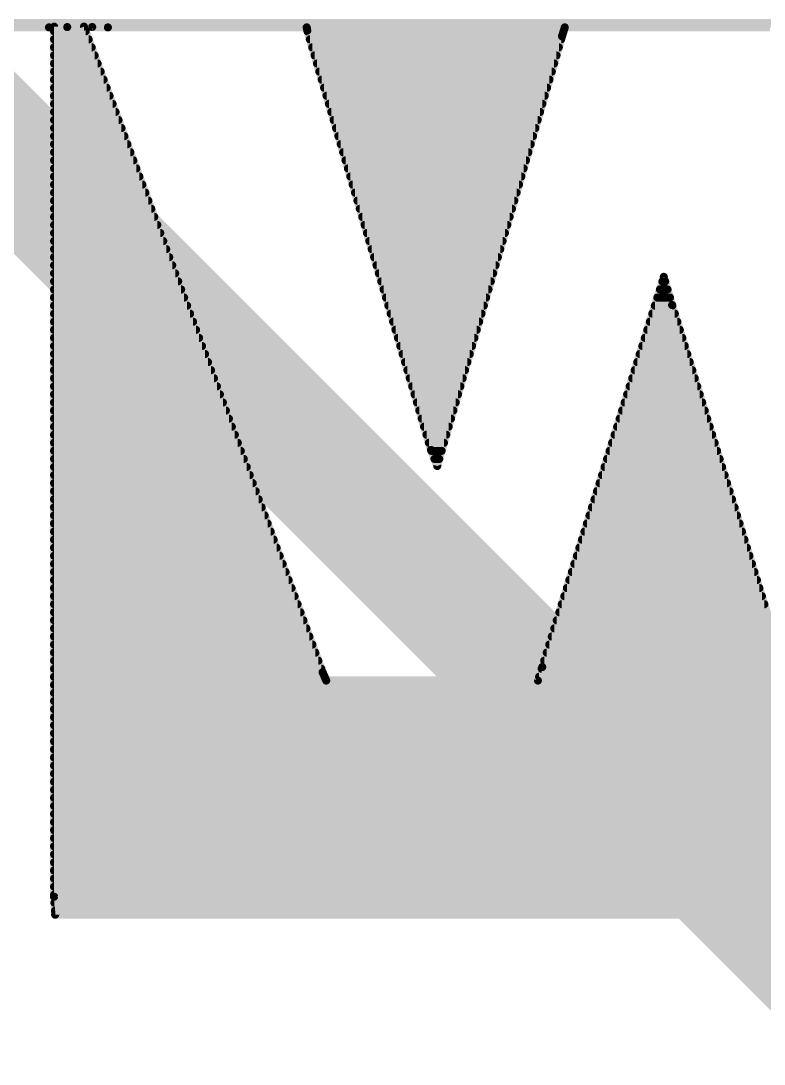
# Model space of a CAD drawing. Extents: x -33 to 74, y -22 to 37.
# Drawn here: x 20.296 to 21.466, y 16.65 to 18.292 of the extents above; entities that cross this region are included whole.
import ezdxf

# ---------------------------------------------------------------- set-up
doc = ezdxf.new("R2010")
doc.units = 0
doc.layers.add('1', color=12, linetype='CONTINUOUS')
doc.layers.add('21', color=41, linetype='CONTINUOUS')

msp = doc.modelspace()

# ---------------------------------------------------------------- linework, layer by layer
at = {"layer": '1', "const_width": 0.2032}
msp.add_lwpolyline([(19.304, 19.05), (21.844, 16.51)], dxfattribs=at)
at = {"layer": '21', "const_width": 0.0127}
for points in [[(19.7551, 18.288), (23.5589, 18.288)], [(20.0103, 18.2814), (20.3401, 18.2814)], [(20.3401, 18.2814), (20.3689, 18.2819)], [(20.3952, 18.2825), (20.3482, 18.2825)], [(20.3482, 18.2825), (20.3482, 16.9133)], [(20.3482, 18.2753), (20.3979, 18.2753)], [(20.3689, 18.2819), (20.4082, 18.2819)], [(20.7709, 17.2666), (20.3952, 18.2825)], [(20.4082, 18.2819), (20.4329, 18.2814)], [(20.4329, 18.2814), (20.7459, 18.2814)], [(20.7459, 18.2814), (20.7468, 18.2763)], [(20.7468, 18.2763), (20.9415, 17.6164)], [(20.7471, 18.2753), (21.1502, 18.2753)], [(21.1478, 18.2673), (21.1521, 18.2813)], [(21.1521, 18.2813), (21.4751, 18.2813)], [(20.3482, 18.2626), (20.4026, 18.2626)], [(20.7508, 18.2626), (21.1465, 18.2626)], [(20.9513, 17.5911), (21.1478, 18.2673)], [(20.3482, 18.2499), (20.4073, 18.2499)], [(20.3482, 18.2372), (20.412, 18.2372)], [(20.7546, 18.2499), (21.1428, 18.2499)], [(20.7583, 18.2372), (21.1391, 18.2372)], [(20.3482, 18.2245), (20.4167, 18.2245)], [(20.7621, 18.2245), (21.1354, 18.2245)], [(20.3482, 18.2118), (20.4214, 18.2118)], [(20.7658, 18.2118), (21.1317, 18.2118)], [(20.3482, 18.1991), (20.4261, 18.1991)], [(20.3482, 18.1864), (20.4308, 18.1864)], [(20.7696, 18.1991), (21.128, 18.1991)], [(20.7733, 18.1864), (21.1243, 18.1864)], [(20.3482, 18.1737), (20.4355, 18.1737)], [(20.7771, 18.1737), (21.1206, 18.1737)], [(20.3482, 18.161), (20.4402, 18.161)], [(20.7808, 18.161), (21.1169, 18.161)], [(20.3482, 18.1483), (20.4449, 18.1483)], [(20.7846, 18.1483), (21.1132, 18.1483)], [(20.3482, 18.1356), (20.4496, 18.1356)], [(20.3482, 18.1229), (20.4543, 18.1229)], [(20.7883, 18.1356), (21.1095, 18.1356)], [(20.792, 18.1229), (21.1059, 18.1229)], [(20.3482, 18.1102), (20.4589, 18.1102)], [(20.7958, 18.1102), (21.1022, 18.1102)], [(20.3482, 18.0975), (20.4636, 18.0975)], [(20.7995, 18.0975), (21.0985, 18.0975)], [(20.3482, 18.0848), (20.4683, 18.0848)], [(20.3482, 18.0721), (20.473, 18.0721)], [(20.8033, 18.0848), (21.0948, 18.0848)], [(20.807, 18.0721), (21.0911, 18.0721)], [(20.3482, 18.0594), (20.4777, 18.0594)], [(20.8108, 18.0594), (21.0874, 18.0594)], [(20.3482, 18.0467), (20.4824, 18.0467)], [(20.8145, 18.0467), (21.0837, 18.0467)], [(20.3482, 18.034), (20.4871, 18.034)], [(20.3482, 18.0213), (20.4918, 18.0213)], [(20.8183, 18.034), (21.08, 18.034)], [(20.822, 18.0213), (21.0763, 18.0213)], [(20.3482, 18.0086), (20.4965, 18.0086)], [(20.8258, 18.0086), (21.0726, 18.0086)], [(20.3482, 17.9959), (20.5012, 17.9959)], [(20.8295, 17.9959), (21.0689, 17.9959)], [(20.3482, 17.9832), (20.5059, 17.9832)], [(20.8333, 17.9832), (21.0653, 17.9832)], [(20.3482, 17.9705), (20.5106, 17.9705)], [(20.3482, 17.9578), (20.5153, 17.9578)], [(20.837, 17.9705), (21.0616, 17.9705)], [(20.8408, 17.9578), (21.0579, 17.9578)], [(20.3482, 17.9451), (20.52, 17.9451)], [(20.8445, 17.9451), (21.0542, 17.9451)], [(20.3482, 17.9324), (20.5247, 17.9324)], [(20.8483, 17.9324), (21.0505, 17.9324)], [(20.3482, 17.9197), (20.5294, 17.9197)], [(20.3482, 17.907), (20.5341, 17.907)], [(20.852, 17.9197), (21.0468, 17.9197)], [(20.8558, 17.907), (21.0431, 17.907)], [(20.3482, 17.8943), (20.5388, 17.8943)], [(20.8595, 17.8943), (21.0394, 17.8943)], [(20.3482, 17.8816), (20.5435, 17.8816)], [(20.8633, 17.8816), (21.0357, 17.8816)], [(21.3081, 17.8887), (21.1167, 17.2747)], [(21.3059, 17.8816), (21.3102, 17.8816)], [(21.3211, 17.8444), (21.3081, 17.8887)], [(20.3482, 17.8689), (20.5482, 17.8689)], [(20.867, 17.8689), (21.032, 17.8689)], [(21.3019, 17.8689), (21.3139, 17.8689)], [(20.3482, 17.8562), (20.5529, 17.8562)], [(20.3482, 17.8435), (20.5576, 17.8435)], [(20.8707, 17.8562), (21.0283, 17.8562)], [(20.8745, 17.8435), (21.0247, 17.8435)], [(21.294, 17.8435), (21.3214, 17.8435)], [(21.2979, 17.8562), (21.3177, 17.8562)], [(21.4927, 17.2881), (21.3211, 17.8444)], [(20.3482, 17.8308), (20.5623, 17.8308)], [(20.8782, 17.8308), (21.021, 17.8308)], [(21.29, 17.8308), (21.3254, 17.8308)], [(20.3482, 17.8181), (20.567, 17.8181)], [(20.882, 17.8181), (21.0173, 17.8181)], [(21.2861, 17.8181), (21.3293, 17.8181)], [(20.3482, 17.8054), (20.5717, 17.8054)], [(20.3482, 17.7927), (20.5764, 17.7927)], [(20.8857, 17.8054), (21.0136, 17.8054)], [(20.8895, 17.7927), (21.0099, 17.7927)], [(21.2782, 17.7927), (21.3371, 17.7927)], [(21.2821, 17.8054), (21.3332, 17.8054)], [(20.3482, 17.78), (20.5811, 17.78)], [(20.8932, 17.78), (21.0062, 17.78)], [(21.2742, 17.78), (21.341, 17.78)], [(20.3482, 17.7673), (20.5858, 17.7673)], [(20.897, 17.7673), (21.0025, 17.7673)], [(21.2702, 17.7673), (21.3449, 17.7673)], [(20.3482, 17.7546), (20.5905, 17.7546)], [(20.9007, 17.7546), (20.9988, 17.7546)], [(21.2663, 17.7546), (21.3489, 17.7546)], [(20.3482, 17.7419), (20.5952, 17.7419)], [(20.3482, 17.7292), (20.5998, 17.7292)], [(20.9045, 17.7419), (20.9951, 17.7419)], [(20.9082, 17.7292), (20.9914, 17.7292)], [(21.2584, 17.7292), (21.3567, 17.7292)], [(21.2623, 17.7419), (21.3528, 17.7419)], [(20.3482, 17.7165), (20.6045, 17.7165)], [(20.912, 17.7165), (20.9878, 17.7165)], [(21.2544, 17.7165), (21.3606, 17.7165)], [(20.3482, 17.7038), (20.6092, 17.7038)], [(20.9157, 17.7038), (20.9841, 17.7038)], [(21.2504, 17.7038), (21.3645, 17.7038)], [(20.3482, 17.6911), (20.6139, 17.6911)], [(20.3482, 17.6784), (20.6186, 17.6784)], [(20.9195, 17.6911), (20.9804, 17.6911)], [(20.9232, 17.6784), (20.9767, 17.6784)], [(21.2425, 17.6784), (21.3724, 17.6784)], [(21.2465, 17.6911), (21.3684, 17.6911)], [(20.3482, 17.6657), (20.6233, 17.6657)], [(20.927, 17.6657), (20.973, 17.6657)], [(21.2386, 17.6657), (21.3763, 17.6657)], [(20.3482, 17.653), (20.628, 17.653)], [(20.9307, 17.653), (20.9693, 17.653)], [(21.2346, 17.653), (21.3802, 17.653)], [(20.3482, 17.6403), (20.6327, 17.6403)], [(20.3482, 17.6276), (20.6374, 17.6276)], [(20.9345, 17.6403), (20.9656, 17.6403)], [(20.9382, 17.6276), (20.9619, 17.6276)], [(21.2267, 17.6276), (21.388, 17.6276)], [(21.2307, 17.6403), (21.3841, 17.6403)], [(20.3482, 17.6149), (20.6421, 17.6149)], [(20.9415, 17.6164), (20.9513, 17.5911)], [(20.9421, 17.6149), (20.9582, 17.6149)], [(21.2227, 17.6149), (21.3919, 17.6149)], [(20.3482, 17.6022), (20.6468, 17.6022)], [(20.947, 17.6022), (20.9545, 17.6022)], [(21.2188, 17.6022), (21.3958, 17.6022)], [(20.3482, 17.5895), (20.6515, 17.5895)], [(21.2148, 17.5895), (21.3998, 17.5895)], [(20.3482, 17.5768), (20.6562, 17.5768)], [(20.3482, 17.5641), (20.6609, 17.5641)], [(21.2069, 17.5641), (21.4076, 17.5641)], [(21.2109, 17.5768), (21.4037, 17.5768)], [(20.3482, 17.5514), (20.6656, 17.5514)], [(21.2029, 17.5514), (21.4115, 17.5514)], [(20.3482, 17.5387), (20.6703, 17.5387)], [(21.199, 17.5387), (21.4154, 17.5387)], [(20.3482, 17.526), (20.675, 17.526)], [(20.3482, 17.5133), (20.6797, 17.5133)], [(21.1911, 17.5133), (21.4233, 17.5133)], [(21.195, 17.526), (21.4194, 17.526)], [(20.3482, 17.5006), (20.6844, 17.5006)], [(21.1871, 17.5006), (21.4272, 17.5006)], [(20.3482, 17.4879), (20.6891, 17.4879)], [(21.1832, 17.4879), (21.4311, 17.4879)], [(20.3482, 17.4752), (20.6938, 17.4752)], [(21.1792, 17.4752), (21.435, 17.4752)], [(20.3482, 17.4625), (20.6985, 17.4625)], [(20.3482, 17.4498), (20.7032, 17.4498)], [(21.1713, 17.4498), (21.4428, 17.4498)], [(21.1752, 17.4625), (21.4389, 17.4625)], [(20.3482, 17.4371), (20.7079, 17.4371)], [(21.1673, 17.4371), (21.4468, 17.4371)], [(20.3482, 17.4244), (20.7126, 17.4244)], [(21.1634, 17.4244), (21.4507, 17.4244)], [(20.3482, 17.4117), (20.7173, 17.4117)], [(20.3482, 17.399), (20.722, 17.399)], [(21.1555, 17.399), (21.4585, 17.399)], [(21.1594, 17.4117), (21.4546, 17.4117)], [(20.3482, 17.3863), (20.7267, 17.3863)], [(21.1515, 17.3863), (21.4624, 17.3863)], [(20.3482, 17.3736), (20.7314, 17.3736)], [(21.1475, 17.3736), (21.4663, 17.3736)], [(20.3482, 17.3609), (20.7361, 17.3609)], [(20.3482, 17.3482), (20.7407, 17.3482)], [(21.1396, 17.3482), (21.4742, 17.3482)], [(21.1436, 17.3609), (21.4703, 17.3609)], [(20.3482, 17.3355), (20.7454, 17.3355)], [(21.1357, 17.3355), (21.4781, 17.3355)], [(20.3482, 17.3228), (20.7501, 17.3228)], [(21.1317, 17.3228), (21.482, 17.3228)], [(20.3482, 17.3101), (20.7548, 17.3101)], [(21.1277, 17.3101), (21.4859, 17.3101)], [(20.3482, 17.2974), (20.7595, 17.2974)], [(20.3482, 17.2847), (20.7642, 17.2847)], [(21.1198, 17.2847), (21.4939, 17.2847)], [(21.1238, 17.2974), (21.4898, 17.2974)], [(20.3482, 17.272), (20.7689, 17.272)], [(20.7766, 17.2535), (20.7709, 17.2666)], [(21.1167, 17.2747), (21.1098, 17.2535)], [(21.1158, 17.272), (21.4984, 17.272)], [(20.3482, 17.2593), (20.7741, 17.2593)], [(21.1098, 17.2535), (20.7766, 17.2535)], [(21.1117, 17.2593), (21.5028, 17.2593)], [(20.3482, 17.2466), (23.555, 17.2466)], [(20.3482, 17.2339), (24.1542, 17.2339)], [(20.3482, 17.2212), (24.1437, 17.2212)], [(20.3482, 17.2085), (24.1332, 17.2085)], [(20.3482, 17.1958), (24.1227, 17.1958)], [(20.3482, 17.1831), (24.1123, 17.1831)], [(20.3482, 17.1704), (24.1016, 17.1704)], [(20.3482, 17.1577), (24.0895, 17.1577)], [(20.3482, 17.145), (24.0774, 17.145)], [(20.3482, 17.1323), (24.065, 17.1323)], [(20.3482, 17.1196), (24.0493, 17.1196)], [(20.3482, 17.1069), (24.0337, 17.1069)], [(20.3482, 17.0942), (24.018, 17.0942)], [(20.3482, 17.0815), (24.0023, 17.0815)], [(20.3482, 17.0688), (23.9867, 17.0688)], [(20.3482, 17.0561), (23.971, 17.0561)], [(20.3482, 17.0434), (23.9553, 17.0434)], [(20.3482, 17.0307), (23.9378, 17.0307)], [(20.3482, 17.018), (23.9144, 17.018)], [(20.3482, 17.0053), (23.891, 17.0053)], [(20.3482, 16.9926), (23.8676, 16.9926)], [(20.3482, 16.9799), (23.8442, 16.9799)], [(20.3482, 16.9672), (23.8208, 16.9672)], [(20.3482, 16.9545), (23.7931, 16.9545)], [(20.3482, 16.9418), (23.7532, 16.9418)], [(20.3482, 16.9291), (23.7134, 16.9291)], [(20.3482, 16.9164), (23.6735, 16.9164)], [(20.3482, 16.9133), (20.3499, 16.8849)], [(20.3488, 16.9037), (23.6207, 16.9037)], [(20.3495, 16.891), (23.5069, 16.891)], [(20.3499, 16.8849), (23.4427, 16.8849)]]:
    msp.add_lwpolyline(points, dxfattribs=at)
at = {"layer": '21', "const_width": 0.0064}
for points in [[(20.3401, 18.2845, 1), (20.3402, 18.2782)], [(20.3401, 18.2782, 1), (20.3401, 18.2845)], [(20.3514, 18.2825, 1), (20.345, 18.2825)], [(20.3482, 18.2785, 1), (20.3482, 18.2721)], [(20.3482, 18.2856, 1), (20.3482, 18.2793)], [(20.3689, 18.285, 1), (20.3689, 18.2787)], [(20.3689, 18.2787, 1), (20.3688, 18.285)], [(20.3982, 18.2836, 1), (20.3922, 18.2814)], [(20.3952, 18.2794, 1), (20.3952, 18.2857)], [(20.3979, 18.2721, 1), (20.3979, 18.2785)], [(20.4082, 18.2851, 1), (20.4081, 18.2788)], [(20.4082, 18.2788, 1), (20.4082, 18.2851)], [(20.4329, 18.2845, 1), (20.4329, 18.2782)], [(20.4329, 18.2782, 1), (20.433, 18.2845)], [(20.749, 18.2819, 1), (20.7427, 18.2808)], [(20.7498, 18.2772, 1), (20.7437, 18.2754)], [(20.7437, 18.2758, 1), (20.7499, 18.2769)], [(20.7471, 18.2785, 1), (20.7471, 18.2721)], [(20.7459, 18.2782, 1), (20.7459, 18.2845)], [(21.1521, 18.2845, 1), (21.1521, 18.2782)], [(21.1551, 18.2804, 1), (21.149, 18.2823)], [(21.1502, 18.2721, 1), (21.1502, 18.2785)], [(20.3482, 18.2658, 1), (20.3482, 18.2594)], [(20.4026, 18.2594, 1), (20.4026, 18.2658)], [(20.7508, 18.2658, 1), (20.7508, 18.2594)], [(21.1448, 18.2682, 1), (21.1509, 18.2664)], [(21.1509, 18.2664, 1), (21.1448, 18.2682)], [(21.1465, 18.2594, 1), (21.1465, 18.2658)], [(20.3482, 18.2531, 1), (20.3482, 18.2467)], [(20.3482, 18.2404, 1), (20.3482, 18.234)], [(20.4073, 18.2467, 1), (20.4073, 18.2531)], [(20.412, 18.234, 1), (20.412, 18.2404)], [(20.7546, 18.2531, 1), (20.7546, 18.2467)], [(20.7583, 18.2404, 1), (20.7583, 18.234)], [(21.1391, 18.234, 1), (21.1391, 18.2404)], [(21.1428, 18.2467, 1), (21.1428, 18.2531)], [(20.3482, 18.2277, 1), (20.3482, 18.2213)], [(20.4167, 18.2213, 1), (20.4167, 18.2277)], [(20.7621, 18.2277, 1), (20.7621, 18.2213)], [(21.1354, 18.2213, 1), (21.1354, 18.2277)], [(20.3482, 18.215, 1), (20.3482, 18.2086)], [(20.4214, 18.2086, 1), (20.4214, 18.215)], [(20.7658, 18.215, 1), (20.7658, 18.2086)], [(21.1317, 18.2086, 1), (21.1317, 18.215)], [(20.3482, 18.2023, 1), (20.3482, 18.1959)], [(20.3482, 18.1896, 1), (20.3482, 18.1832)], [(20.4261, 18.1959, 1), (20.4261, 18.2023)], [(20.4308, 18.1832, 1), (20.4308, 18.1896)], [(20.7696, 18.2023, 1), (20.7696, 18.1959)], [(20.7733, 18.1896, 1), (20.7733, 18.1832)], [(21.1243, 18.1832, 1), (21.1243, 18.1896)], [(21.128, 18.1959, 1), (21.128, 18.2023)], [(20.3482, 18.1769, 1), (20.3482, 18.1705)], [(20.4355, 18.1705, 1), (20.4355, 18.1769)], [(20.7771, 18.1769, 1), (20.7771, 18.1705)], [(21.1206, 18.1705, 1), (21.1206, 18.1769)], [(20.3482, 18.1642, 1), (20.3482, 18.1578)], [(20.4402, 18.1578, 1), (20.4402, 18.1642)], [(20.7808, 18.1642, 1), (20.7808, 18.1578)], [(21.1169, 18.1578, 1), (21.1169, 18.1642)], [(20.3482, 18.1515, 1), (20.3482, 18.1451)], [(20.4449, 18.1451, 1), (20.4449, 18.1515)], [(20.7846, 18.1515, 1), (20.7846, 18.1451)], [(21.1132, 18.1451, 1), (21.1132, 18.1515)], [(20.3482, 18.1388, 1), (20.3482, 18.1324)], [(20.3482, 18.1261, 1), (20.3482, 18.1197)], [(20.4496, 18.1324, 1), (20.4496, 18.1388)], [(20.4543, 18.1197, 1), (20.4543, 18.1261)], [(20.7883, 18.1388, 1), (20.7883, 18.1324)], [(20.792, 18.1261, 1), (20.792, 18.1197)], [(21.1059, 18.1197, 1), (21.1059, 18.1261)], [(21.1095, 18.1324, 1), (21.1095, 18.1388)], [(20.3482, 18.1134, 1), (20.3482, 18.107)], [(20.4589, 18.107, 1), (20.4589, 18.1134)], [(20.7958, 18.1134, 1), (20.7958, 18.107)], [(21.1022, 18.107, 1), (21.1022, 18.1134)], [(20.3482, 18.1007, 1), (20.3482, 18.0943)], [(20.4636, 18.0943, 1), (20.4636, 18.1007)], [(20.7995, 18.1007, 1), (20.7995, 18.0943)], [(21.0985, 18.0943, 1), (21.0985, 18.1007)], [(20.3482, 18.088, 1), (20.3482, 18.0816)], [(20.3482, 18.0753, 1), (20.3482, 18.0689)], [(20.4683, 18.0816, 1), (20.4683, 18.088)], [(20.473, 18.0689, 1), (20.473, 18.0753)], [(20.8033, 18.088, 1), (20.8033, 18.0816)], [(20.807, 18.0753, 1), (20.807, 18.0689)], [(21.0911, 18.0689, 1), (21.0911, 18.0753)], [(21.0948, 18.0816, 1), (21.0948, 18.088)], [(20.3482, 18.0626, 1), (20.3482, 18.0562)], [(20.4777, 18.0562, 1), (20.4777, 18.0626)], [(20.8108, 18.0626, 1), (20.8108, 18.0562)], [(21.0874, 18.0562, 1), (21.0874, 18.0626)], [(20.3482, 18.0499, 1), (20.3482, 18.0435)], [(20.4824, 18.0435, 1), (20.4824, 18.0499)], [(20.8145, 18.0499, 1), (20.8145, 18.0435)], [(21.0837, 18.0435, 1), (21.0837, 18.0499)], [(20.3482, 18.0372, 1), (20.3482, 18.0308)], [(20.3482, 18.0245, 1), (20.3482, 18.0181)], [(20.4871, 18.0308, 1), (20.4871, 18.0372)], [(20.4918, 18.0181, 1), (20.4918, 18.0245)], [(20.8183, 18.0372, 1), (20.8183, 18.0308)], [(20.822, 18.0245, 1), (20.822, 18.0181)], [(21.0763, 18.0181, 1), (21.0763, 18.0245)], [(21.08, 18.0308, 1), (21.08, 18.0372)], [(20.3482, 18.0118, 1), (20.3482, 18.0054)], [(20.4965, 18.0054, 1), (20.4965, 18.0118)], [(20.8258, 18.0118, 1), (20.8258, 18.0054)], [(21.0726, 18.0054, 1), (21.0726, 18.0118)], [(20.3482, 17.9991, 1), (20.3482, 17.9927)], [(20.5012, 17.9927, 1), (20.5012, 17.9991)], [(20.8295, 17.9991, 1), (20.8295, 17.9927)], [(21.0689, 17.9927, 1), (21.0689, 17.9991)], [(20.3482, 17.9864, 1), (20.3482, 17.98)], [(20.5059, 17.98, 1), (20.5059, 17.9864)], [(20.8333, 17.9864, 1), (20.8333, 17.98)], [(21.0653, 17.98, 1), (21.0653, 17.9864)], [(20.3482, 17.9737, 1), (20.3482, 17.9673)], [(20.3482, 17.961, 1), (20.3482, 17.9546)], [(20.5106, 17.9673, 1), (20.5106, 17.9737)], [(20.5153, 17.9546, 1), (20.5153, 17.961)], [(20.837, 17.9737, 1), (20.837, 17.9673)], [(20.8408, 17.961, 1), (20.8408, 17.9546)], [(21.0579, 17.9546, 1), (21.0579, 17.961)], [(21.0616, 17.9673, 1), (21.0616, 17.9737)], [(20.3482, 17.9483, 1), (20.3482, 17.9419)], [(20.52, 17.9419, 1), (20.52, 17.9483)], [(20.8445, 17.9483, 1), (20.8445, 17.9419)], [(21.0542, 17.9419, 1), (21.0542, 17.9483)], [(20.3482, 17.9356, 1), (20.3482, 17.9292)], [(20.5247, 17.9292, 1), (20.5247, 17.9356)], [(20.8483, 17.9356, 1), (20.8483, 17.9292)], [(21.0505, 17.9292, 1), (21.0505, 17.9356)], [(20.3482, 17.9229, 1), (20.3482, 17.9165)], [(20.3482, 17.9102, 1), (20.3482, 17.9038)], [(20.5294, 17.9165, 1), (20.5294, 17.9229)], [(20.5341, 17.9038, 1), (20.5341, 17.9102)], [(20.852, 17.9229, 1), (20.852, 17.9165)], [(20.8558, 17.9102, 1), (20.8558, 17.9038)], [(21.0431, 17.9038, 1), (21.0431, 17.9102)], [(21.0468, 17.9165, 1), (21.0468, 17.9229)], [(20.3482, 17.8975, 1), (20.3482, 17.8911)], [(20.5388, 17.8911, 1), (20.5388, 17.8975)], [(20.8595, 17.8975, 1), (20.8595, 17.8911)], [(21.0394, 17.8911, 1), (21.0394, 17.8975)], [(20.3482, 17.8848, 1), (20.3482, 17.8784)], [(20.5435, 17.8784, 1), (20.5435, 17.8848)], [(20.8633, 17.8848, 1), (20.8633, 17.8784)], [(21.0357, 17.8784, 1), (21.0357, 17.8848)], [(21.3059, 17.8848, 1), (21.3059, 17.8784)], [(21.3111, 17.8896, 1), (21.305, 17.8878)], [(21.3111, 17.8878, 1), (21.305, 17.8897)], [(21.3102, 17.8784, 1), (21.3102, 17.8848)], [(20.3482, 17.8721, 1), (20.3482, 17.8657)], [(20.5482, 17.8657, 1), (20.5482, 17.8721)], [(20.867, 17.8721, 1), (20.867, 17.8657)], [(21.032, 17.8657, 1), (21.032, 17.8721)], [(21.3019, 17.8721, 1), (21.3019, 17.8657)], [(21.3139, 17.8657, 1), (21.3139, 17.8721)], [(20.3482, 17.8594, 1), (20.3482, 17.853)], [(20.3482, 17.8467, 1), (20.3482, 17.8403)], [(20.5529, 17.853, 1), (20.5529, 17.8594)], [(20.5576, 17.8403, 1), (20.5576, 17.8467)], [(20.8707, 17.8594, 1), (20.8707, 17.853)], [(20.8745, 17.8467, 1), (20.8745, 17.8403)], [(21.0247, 17.8403, 1), (21.0247, 17.8467)], [(21.0283, 17.853, 1), (21.0283, 17.8594)], [(21.294, 17.8467, 1), (21.294, 17.8403)], [(21.2979, 17.8594, 1), (21.2979, 17.853)], [(21.3177, 17.853, 1), (21.3177, 17.8594)], [(21.3242, 17.8454, 1), (21.3181, 17.8435)], [(21.3181, 17.8435, 1), (21.3242, 17.8453)], [(21.3214, 17.8403, 1), (21.3214, 17.8467)], [(20.3482, 17.834, 1), (20.3482, 17.8276)], [(20.5623, 17.8276, 1), (20.5623, 17.834)], [(20.8782, 17.834, 1), (20.8782, 17.8276)], [(21.021, 17.8276, 1), (21.021, 17.834)], [(21.29, 17.834, 1), (21.29, 17.8276)], [(21.3254, 17.8276, 1), (21.3254, 17.834)], [(20.3482, 17.8213, 1), (20.3482, 17.8149)], [(20.567, 17.8149, 1), (20.567, 17.8213)], [(20.882, 17.8213, 1), (20.882, 17.8149)], [(21.0173, 17.8149, 1), (21.0173, 17.8213)], [(21.2861, 17.8213, 1), (21.2861, 17.8149)], [(21.3293, 17.8149, 1), (21.3293, 17.8213)], [(20.3482, 17.8086, 1), (20.3482, 17.8022)], [(20.3482, 17.7959, 1), (20.3482, 17.7895)], [(20.5717, 17.8022, 1), (20.5717, 17.8086)], [(20.5764, 17.7895, 1), (20.5764, 17.7959)], [(20.8857, 17.8086, 1), (20.8857, 17.8022)], [(20.8895, 17.7959, 1), (20.8895, 17.7895)], [(21.0099, 17.7895, 1), (21.0099, 17.7959)], [(21.0136, 17.8022, 1), (21.0136, 17.8086)], [(21.2782, 17.7959, 1), (21.2782, 17.7895)], [(21.2821, 17.8086, 1), (21.2821, 17.8022)], [(21.3332, 17.8022, 1), (21.3332, 17.8086)], [(21.3371, 17.7895, 1), (21.3371, 17.7959)], [(20.3482, 17.7832, 1), (20.3482, 17.7768)], [(20.5811, 17.7768, 1), (20.5811, 17.7832)], [(20.8932, 17.7832, 1), (20.8932, 17.7768)], [(21.0062, 17.7768, 1), (21.0062, 17.7832)], [(21.2742, 17.7832, 1), (21.2742, 17.7768)], [(21.341, 17.7768, 1), (21.341, 17.7832)], [(20.3482, 17.7705, 1), (20.3482, 17.7641)], [(20.5858, 17.7641, 1), (20.5858, 17.7705)], [(20.897, 17.7705, 1), (20.897, 17.7641)], [(21.0025, 17.7641, 1), (21.0025, 17.7705)], [(21.2702, 17.7705, 1), (21.2702, 17.7641)], [(21.3449, 17.7641, 1), (21.3449, 17.7705)], [(20.3482, 17.7578, 1), (20.3482, 17.7514)], [(20.5905, 17.7514, 1), (20.5905, 17.7578)], [(20.9007, 17.7578, 1), (20.9007, 17.7514)], [(20.9988, 17.7514, 1), (20.9988, 17.7578)], [(21.2663, 17.7578, 1), (21.2663, 17.7514)], [(21.3489, 17.7514, 1), (21.3489, 17.7578)], [(20.3482, 17.7451, 1), (20.3482, 17.7387)], [(20.3482, 17.7324, 1), (20.3482, 17.726)], [(20.5952, 17.7387, 1), (20.5952, 17.7451)], [(20.5998, 17.726, 1), (20.5998, 17.7324)], [(20.9045, 17.7451, 1), (20.9045, 17.7387)], [(20.9082, 17.7324, 1), (20.9082, 17.726)], [(20.9914, 17.726, 1), (20.9914, 17.7324)], [(20.9951, 17.7387, 1), (20.9951, 17.7451)], [(21.2584, 17.7324, 1), (21.2584, 17.726)], [(21.2623, 17.7451, 1), (21.2623, 17.7387)], [(21.3528, 17.7387, 1), (21.3528, 17.7451)], [(21.3567, 17.726, 1), (21.3567, 17.7324)], [(20.3482, 17.7197, 1), (20.3482, 17.7133)], [(20.6045, 17.7133, 1), (20.6045, 17.7197)], [(20.912, 17.7197, 1), (20.912, 17.7133)], [(20.9878, 17.7133, 1), (20.9878, 17.7197)], [(21.2544, 17.7197, 1), (21.2544, 17.7133)], [(21.3606, 17.7133, 1), (21.3606, 17.7197)], [(20.3482, 17.707, 1), (20.3482, 17.7006)], [(20.6092, 17.7006, 1), (20.6092, 17.707)], [(20.9157, 17.707, 1), (20.9157, 17.7006)], [(20.9841, 17.7006, 1), (20.9841, 17.707)], [(21.2504, 17.707, 1), (21.2504, 17.7006)], [(21.3645, 17.7006, 1), (21.3645, 17.707)], [(20.3482, 17.6943, 1), (20.3482, 17.6879)], [(20.3482, 17.6816, 1), (20.3482, 17.6752)], [(20.6139, 17.6879, 1), (20.6139, 17.6943)], [(20.6186, 17.6752, 1), (20.6186, 17.6816)], [(20.9195, 17.6943, 1), (20.9195, 17.6879)], [(20.9232, 17.6816, 1), (20.9232, 17.6752)], [(20.9767, 17.6752, 1), (20.9767, 17.6816)], [(20.9804, 17.6879, 1), (20.9804, 17.6943)], [(21.2425, 17.6816, 1), (21.2425, 17.6752)], [(21.2465, 17.6943, 1), (21.2465, 17.6879)], [(21.3684, 17.6879, 1), (21.3684, 17.6943)], [(21.3724, 17.6752, 1), (21.3724, 17.6816)], [(20.3482, 17.6689, 1), (20.3482, 17.6625)], [(20.6233, 17.6625, 1), (20.6233, 17.6689)], [(20.927, 17.6689, 1), (20.927, 17.6625)], [(20.973, 17.6625, 1), (20.973, 17.6689)], [(21.2386, 17.6689, 1), (21.2386, 17.6625)], [(21.3763, 17.6625, 1), (21.3763, 17.6689)], [(20.3482, 17.6562, 1), (20.3482, 17.6498)], [(20.628, 17.6498, 1), (20.628, 17.6562)], [(20.9307, 17.6562, 1), (20.9307, 17.6498)], [(20.9693, 17.6498, 1), (20.9693, 17.6562)], [(21.2346, 17.6562, 1), (21.2346, 17.6498)], [(21.3802, 17.6498, 1), (21.3802, 17.6562)], [(20.3482, 17.6435, 1), (20.3482, 17.6371)], [(20.3482, 17.6308, 1), (20.3482, 17.6244)], [(20.6327, 17.6371, 1), (20.6327, 17.6435)], [(20.6374, 17.6244, 1), (20.6374, 17.6308)], [(20.9345, 17.6435, 1), (20.9345, 17.6371)], [(20.9382, 17.6308, 1), (20.9382, 17.6244)], [(20.9619, 17.6244, 1), (20.9619, 17.6308)], [(20.9656, 17.6371, 1), (20.9656, 17.6435)], [(21.2267, 17.6308, 1), (21.2267, 17.6244)], [(21.2307, 17.6435, 1), (21.2307, 17.6371)], [(21.3841, 17.6371, 1), (21.3841, 17.6435)], [(21.388, 17.6244, 1), (21.388, 17.6308)], [(20.3482, 17.6181, 1), (20.3482, 17.6117)], [(20.6421, 17.6117, 1), (20.6421, 17.6181)], [(20.9445, 17.6175, 1), (20.9386, 17.6152)], [(20.9385, 17.6155, 1), (20.9446, 17.6173)], [(20.9421, 17.6181, 1), (20.9421, 17.6117)], [(20.9582, 17.6117, 1), (20.9582, 17.6181)], [(21.2227, 17.6181, 1), (21.2227, 17.6117)], [(21.3919, 17.6117, 1), (21.3919, 17.6181)], [(20.3482, 17.6054, 1), (20.3482, 17.599)], [(20.6468, 17.599, 1), (20.6468, 17.6054)], [(20.947, 17.6054, 1), (20.947, 17.599)], [(20.9545, 17.599, 1), (20.9545, 17.6054)], [(21.2188, 17.6054, 1), (21.2188, 17.599)], [(21.3958, 17.599, 1), (21.3958, 17.6054)], [(20.3482, 17.5927, 1), (20.3482, 17.5863)], [(20.6515, 17.5863, 1), (20.6515, 17.5927)], [(20.9483, 17.592, 1), (20.9544, 17.5902)], [(20.9484, 17.59, 1), (20.9543, 17.5923)], [(21.2148, 17.5927, 1), (21.2148, 17.5863)], [(21.3998, 17.5863, 1), (21.3998, 17.5927)], [(20.3482, 17.58, 1), (20.3482, 17.5736)], [(20.3482, 17.5673, 1), (20.3482, 17.5609)], [(20.6562, 17.5736, 1), (20.6562, 17.58)], [(20.6609, 17.5609, 1), (20.6609, 17.5673)], [(21.2069, 17.5673, 1), (21.2069, 17.5609)], [(21.2109, 17.58, 1), (21.2109, 17.5736)], [(21.4037, 17.5736, 1), (21.4037, 17.58)], [(21.4076, 17.5609, 1), (21.4076, 17.5673)], [(20.3482, 17.5546, 1), (20.3482, 17.5482)], [(20.6656, 17.5482, 1), (20.6656, 17.5546)], [(21.2029, 17.5546, 1), (21.2029, 17.5482)], [(21.4115, 17.5482, 1), (21.4115, 17.5546)], [(20.3482, 17.5419, 1), (20.3482, 17.5355)], [(20.6703, 17.5355, 1), (20.6703, 17.5419)], [(21.199, 17.5419, 1), (21.199, 17.5355)], [(21.4154, 17.5355, 1), (21.4154, 17.5419)], [(20.3482, 17.5292, 1), (20.3482, 17.5228)], [(20.3482, 17.5165, 1), (20.3482, 17.5101)], [(20.675, 17.5228, 1), (20.675, 17.5292)], [(20.6797, 17.5101, 1), (20.6797, 17.5165)], [(21.1911, 17.5165, 1), (21.1911, 17.5101)], [(21.195, 17.5292, 1), (21.195, 17.5228)], [(21.4194, 17.5228, 1), (21.4194, 17.5292)], [(21.4233, 17.5101, 1), (21.4233, 17.5165)], [(20.3482, 17.5038, 1), (20.3482, 17.4974)], [(20.6844, 17.4974, 1), (20.6844, 17.5038)], [(21.1871, 17.5038, 1), (21.1871, 17.4974)], [(21.4272, 17.4974, 1), (21.4272, 17.5038)], [(20.3482, 17.4911, 1), (20.3482, 17.4847)], [(20.6891, 17.4847, 1), (20.6891, 17.4911)], [(21.1832, 17.4911, 1), (21.1832, 17.4847)], [(21.4311, 17.4847, 1), (21.4311, 17.4911)], [(20.3482, 17.4784, 1), (20.3482, 17.472)], [(20.6938, 17.472, 1), (20.6938, 17.4784)], [(21.1792, 17.4784, 1), (21.1792, 17.472)], [(21.435, 17.472, 1), (21.435, 17.4784)], [(20.3482, 17.4657, 1), (20.3482, 17.4593)], [(20.3482, 17.453, 1), (20.3482, 17.4466)], [(20.6985, 17.4593, 1), (20.6985, 17.4657)], [(20.7032, 17.4466, 1), (20.7032, 17.453)], [(21.1713, 17.453, 1), (21.1713, 17.4466)], [(21.1752, 17.4657, 1), (21.1752, 17.4593)], [(21.4389, 17.4593, 1), (21.4389, 17.4657)], [(21.4428, 17.4466, 1), (21.4428, 17.453)], [(20.3482, 17.4403, 1), (20.3482, 17.4339)], [(20.7079, 17.4339, 1), (20.7079, 17.4403)], [(21.1673, 17.4403, 1), (21.1673, 17.4339)], [(21.4468, 17.4339, 1), (21.4468, 17.4403)], [(20.3482, 17.4276, 1), (20.3482, 17.4212)], [(20.7126, 17.4212, 1), (20.7126, 17.4276)], [(21.1634, 17.4276, 1), (21.1634, 17.4212)], [(21.4507, 17.4212, 1), (21.4507, 17.4276)], [(20.3482, 17.4149, 1), (20.3482, 17.4085)], [(20.3482, 17.4022, 1), (20.3482, 17.3958)], [(20.7173, 17.4085, 1), (20.7173, 17.4149)], [(20.722, 17.3958, 1), (20.722, 17.4022)], [(21.1555, 17.4022, 1), (21.1555, 17.3958)], [(21.1594, 17.4149, 1), (21.1594, 17.4085)], [(21.4546, 17.4085, 1), (21.4546, 17.4149)], [(21.4585, 17.3958, 1), (21.4585, 17.4022)], [(20.3482, 17.3895, 1), (20.3482, 17.3831)], [(20.7267, 17.3831, 1), (20.7267, 17.3895)], [(21.1515, 17.3895, 1), (21.1515, 17.3831)], [(21.4624, 17.3831, 1), (21.4624, 17.3895)], [(20.3482, 17.3768, 1), (20.3482, 17.3704)], [(20.7314, 17.3704, 1), (20.7314, 17.3768)], [(21.1475, 17.3768, 1), (21.1475, 17.3704)], [(21.4663, 17.3704, 1), (21.4663, 17.3768)], [(20.3482, 17.3641, 1), (20.3482, 17.3577)], [(20.3482, 17.3514, 1), (20.3482, 17.345)], [(20.7361, 17.3577, 1), (20.7361, 17.3641)], [(20.7407, 17.345, 1), (20.7407, 17.3514)], [(21.1396, 17.3514, 1), (21.1396, 17.345)], [(21.1436, 17.3641, 1), (21.1436, 17.3577)], [(20.3482, 17.3387, 1), (20.3482, 17.3323)], [(20.7454, 17.3323, 1), (20.7454, 17.3387)], [(21.1357, 17.3387, 1), (21.1357, 17.3323)], [(20.3482, 17.326, 1), (20.3482, 17.3196)], [(20.7501, 17.3196, 1), (20.7501, 17.326)], [(21.1317, 17.326, 1), (21.1317, 17.3196)], [(20.3482, 17.3133, 1), (20.3482, 17.3069)], [(20.7548, 17.3069, 1), (20.7548, 17.3133)], [(21.1277, 17.3133, 1), (21.1277, 17.3069)], [(20.3482, 17.3006, 1), (20.3482, 17.2942)], [(20.3482, 17.2879, 1), (20.3482, 17.2815)], [(20.7595, 17.2942, 1), (20.7595, 17.3006)], [(20.7642, 17.2815, 1), (20.7642, 17.2879)], [(21.1198, 17.2879, 1), (21.1198, 17.2815)], [(21.1238, 17.3006, 1), (21.1238, 17.2942)], [(20.3482, 17.2752, 1), (20.3482, 17.2688)], [(20.7739, 17.2678, 1), (20.768, 17.2653)], [(20.7689, 17.2688, 1), (20.7689, 17.2752)], [(21.1158, 17.2752, 1), (21.1158, 17.2688)], [(21.1137, 17.2756, 1), (21.1197, 17.2737)], [(21.1197, 17.2737, 1), (21.1137, 17.2756)], [(20.3482, 17.2625, 1), (20.3482, 17.2561)], [(20.768, 17.2654, 1), (20.7739, 17.2677)], [(20.7766, 17.2566, 1), (20.7766, 17.2503)], [(20.7737, 17.2522, 1), (20.7795, 17.2547)], [(20.7741, 17.2561, 1), (20.7741, 17.2625)], [(21.1068, 17.2544, 1), (21.1129, 17.2525)], [(21.1117, 17.2625, 1), (21.1117, 17.2561)], [(21.1098, 17.2503, 1), (21.1098, 17.2566)], [(20.3482, 17.2498, 1), (20.3482, 17.2434)], [(20.3482, 17.2371, 1), (20.3482, 17.2307)], [(20.3482, 17.2244, 1), (20.3482, 17.218)], [(20.3482, 17.2117, 1), (20.3482, 17.2053)], [(20.3482, 17.199, 1), (20.3482, 17.1926)], [(20.3482, 17.1863, 1), (20.3482, 17.1799)], [(20.3482, 17.1736, 1), (20.3482, 17.1672)], [(20.3482, 17.1609, 1), (20.3482, 17.1545)], [(20.3482, 17.1482, 1), (20.3482, 17.1418)], [(20.3482, 17.1355, 1), (20.3482, 17.1291)], [(20.3482, 17.1228, 1), (20.3482, 17.1164)], [(20.3482, 17.1101, 1), (20.3482, 17.1037)], [(20.3482, 17.0974, 1), (20.3482, 17.091)], [(20.3482, 17.0847, 1), (20.3482, 17.0783)], [(20.3482, 17.072, 1), (20.3482, 17.0656)], [(20.3482, 17.0593, 1), (20.3482, 17.0529)], [(20.3482, 17.0466, 1), (20.3482, 17.0402)], [(20.3482, 17.0339, 1), (20.3482, 17.0275)], [(20.3482, 17.0212, 1), (20.3482, 17.0148)], [(20.3482, 17.0085, 1), (20.3482, 17.0021)], [(20.3482, 16.9958, 1), (20.3482, 16.9894)], [(20.3482, 16.9831, 1), (20.3482, 16.9767)], [(20.3482, 16.9704, 1), (20.3482, 16.964)], [(20.3482, 16.9577, 1), (20.3482, 16.9513)], [(20.3482, 16.945, 1), (20.3482, 16.9386)], [(20.3482, 16.9323, 1), (20.3482, 16.9259)], [(20.3482, 16.9196, 1), (20.3482, 16.9132)], [(20.3514, 16.9135, 1), (20.345, 16.9131)], [(20.345, 16.9133, 1), (20.3514, 16.9133)], [(20.3488, 16.9069, 1), (20.3488, 16.9005)], [(20.3495, 16.8942, 1), (20.3495, 16.8878)], [(20.3499, 16.8881, 1), (20.3499, 16.8817)], [(20.3467, 16.8847, 1), (20.3531, 16.8851)]]:
    msp.add_lwpolyline(points, format="xyb", dxfattribs=at)

doc.saveas('drawing.dxf')
